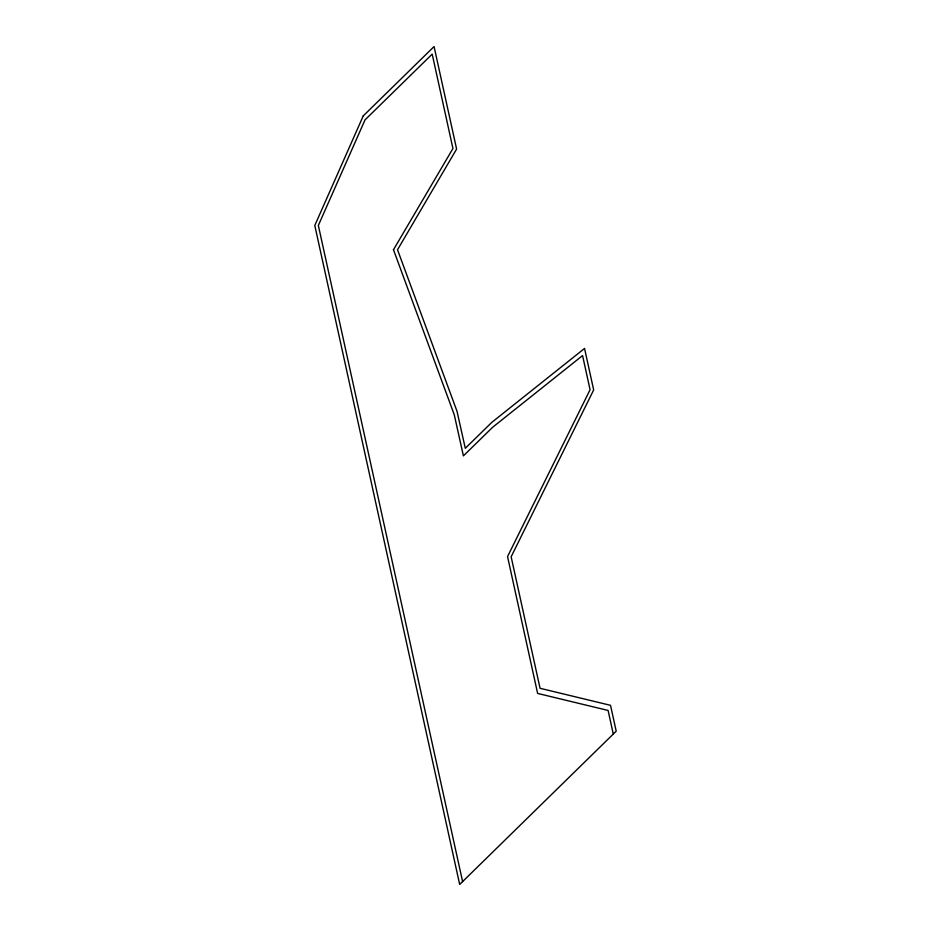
<?xml version="1.0" encoding="UTF-8"?>
<svg xmlns="http://www.w3.org/2000/svg" width="931" height="931" viewBox="0 0 931 931"><rect width="100%" height="100%" fill="white"/><g stroke="black" fill="none" stroke-linecap="round" stroke-linejoin="round"><path stroke-width="1.4" d="M393.476 249.741L452.943 148.506L432.193 54.126L365.022 119.89L318.344 225.453L462.602 881.587M393.441 249.648L454.281 414.819L463.405 455.887L492.604 427.294L582.573 355.584L590.079 389.728L507.546 556.575L537.629 693.42L608.094 710.446L613.285 734.047M363.253 115.886L314.794 225.465L459.681 884.45L616.206 731.184L610.515 705.326L540.05 688.288L511.142 556.773L593.675 389.926L584.552 348.438L491.859 422.313L465.291 448.3L457.04 411.362L397.514 249.752L456.609 149.076L434.067 46.55L363.253 115.886"/></g></svg>
